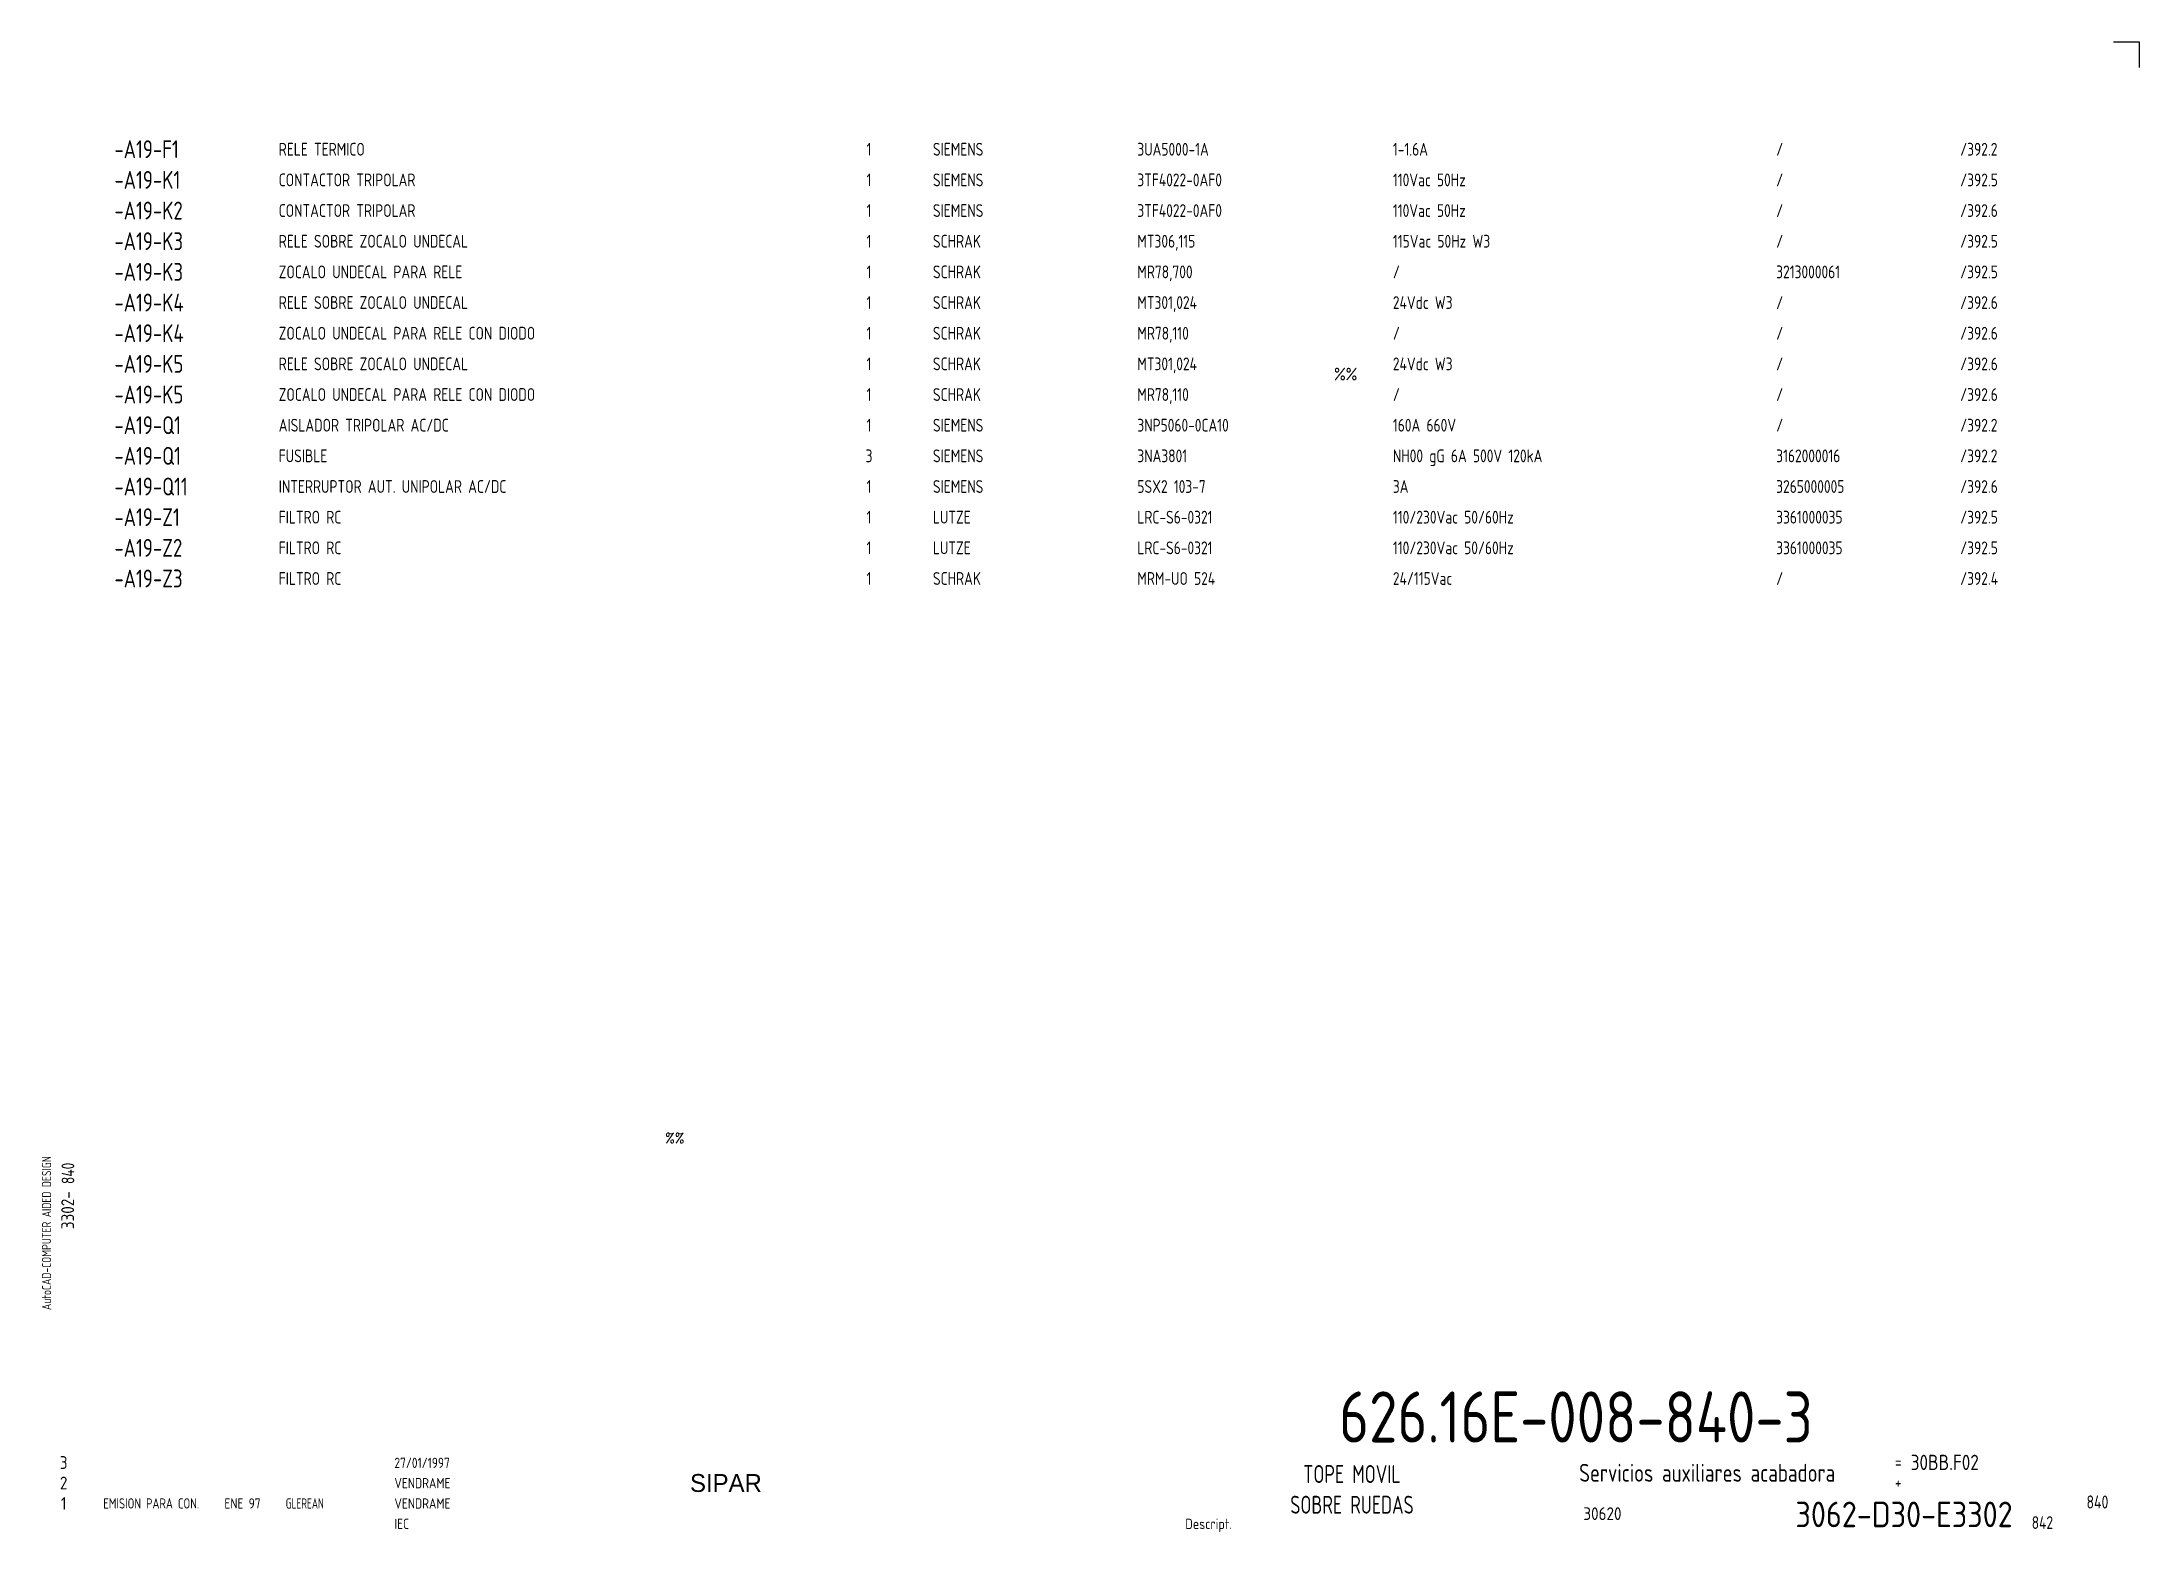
# Model space of a CAD drawing. Extents: x 10 to 420, y 5 to 297.
import ezdxf
from ezdxf.enums import TextEntityAlignment as Align

# ---------------------------------------------------------------- set-up
doc = ezdxf.new("R2010")
doc.units = 0
doc.header["$LTSCALE"] = 8
doc.header["$MEASUREMENT"] = 0
doc.layers.get('0').update_dxf_attribs({"linetype": 'CONTINUOUS'})
doc.layers.add('CART', color=7, linetype='CONTINUOUS')
doc.layers.add('ING', color=7, linetype='CONTINUOUS')
doc.styles.add('DIN', font='DIN', dxfattribs={"width": 0.85})
doc.styles.add('SIMPLEX', font='SIMPLEX', dxfattribs={"width": 0.9})
doc.styles.add('UNIV', font='UNIV')

# ---------------------------------------------------------------- blocks, each defined once
blk = doc.blocks.new('WB-FG100')
at = {"layer": 'CART', "color": 1}
for p, q in [((415, 297), (420, 297)), ((420, 297), (420, 292))]:
    blk.add_line(p, q, dxfattribs=at)
at = {"layer": 'CART', "color": 1, "style": 'DIN', "width": 0.8}
blk.add_text('AutoCAD-COMPUTER AIDED DESIGN', height=1.8, rotation=90, dxfattribs=at).set_placement((11.47, 48.84))
at = {"layer": 'CART', "color": 3, "style": 'DIN', "width": 0.8}
for s, p in [('=', (372.24, 17.91)), ('+', (372.24, 13.87))]:
    blk.add_text(s, height=2.5, dxfattribs=at).set_placement(p)
at = {"layer": 'CART', "color": 7, "style": 'DIN', "width": 0.9}
blk.add_attdef('FILE', text='', height=2.5, rotation=90, dxfattribs=at).set_placement((15.95, 68.38), align=Align.CENTER)
for tag, p in [('MOD-3', (13.92, 19)), ('MOD-2', (13.92, 15)), ('MOD-1', (13.92, 11)), ('NR.COMMESSA', (315, 9))]:
    blk.add_attdef(tag, text='', height=2.5, dxfattribs=at).set_placement(p, align=Align.MIDDLE)
at = {"layer": 'CART', "color": 7, "style": 'DIN'}
for tag, width, p in [('REV-3', 0.9, (21.66, 19)), ('DATA-3', 0.9, (45.37, 19)), ('NOME-3', 0.9, (57.37, 19)), ('REV-2', 0.9, (21.66, 15)), ('DATA-2', 0.9, (45.37, 15)), ('NOME-2', 0.9, (57.37, 15)), ('REV-1', 0.9, (21.66, 11)), ('DATA-1', 0.9, (45.37, 11)), ('NOME-1', 0.7, (57.37, 11))]:
    blk.add_attdef(tag, text='', height=2, dxfattribs=dict(at, width=width)).set_placement(p, align=Align.MIDDLE_LEFT)
at = {"layer": 'CART', "color": 7, "style": 'DIN', "width": 0.9}
for tag, p, height in [('DATA', (78.64, 17.94), 2), ('ESECUTORE', (78.64, 13.97), 2), ('CONTROLLORE', (78.64, 9.99), 2), ('SEGUE', (398.93, 5.65), 2.8), ('NORMA', (78.64, 6.01), 2)]:
    blk.add_attdef(tag, p, '', height=height, dxfattribs=at)
at = {"layer": 'CART', "color": 2, "style": 'DIN', "width": 0.9}
for tag, p in [('TITOLO-1/3', (266.5, 18.23)), ('TITOLO-1/2', (266.5, 15.73)), ('TITOLO-2/3', (266.5, 13.18)), ('TITOLO-2/2', (266.5, 10.68)), ('TITOLO-3/3', (266.5, 8.13))]:
    blk.add_attdef(tag, text='', height=3.5, dxfattribs=at).set_placement(p, align=Align.MIDDLE)
at = {"layer": 'CART', "color": 3, "style": 'DIN', "width": 0.9}
blk.add_attdef('ASSIEME', text='', height=3.5, dxfattribs=at).set_placement((334, 17), align=Align.MIDDLE)
at = {"layer": 'CART', "color": 3, "style": 'DIN', "width": 0.85}
for tag, p in [('=', (375.33, 16.63)), ('+', (375.33, 12.76))]:
    blk.add_attdef(tag, text='', height=3, dxfattribs=at).set_placement(p, align=Align.BOTTOM_LEFT)
at = {"layer": 'CART', "color": 3, "style": 'DIN', "width": 0.9}
blk.add_attdef('FOGLIO', text='', height=2.8, dxfattribs=at).set_placement((414.2, 9.56), align=Align.RIGHT)
at = {"layer": 'CART', "color": 2, "style": 'DIN', "width": 0.9}
blk.add_attdef('DISEGNO', text='', height=5, dxfattribs=at).set_placement((395.27, 6.35), align=Align.RIGHT)
at = {"layer": 'CART', "color": 1, "style": 'DIN', "width": 0.9}
blk.add_attdef('TIPOLOGIA', (233.37, 6), '', height=2, dxfattribs=at)

msp = doc.modelspace()

# ---------------------------------------------------------------- block references
at = {"layer": 'CART'}
ref = msp.add_blockref('WB-FG100', (0, 0), dxfattribs=at)
ref.add_attrib('TIPOLOGIA', 'Descript.', (233.37, 6), dxfattribs={"color": 1, "height": 2, "style": 'DIN', "width": 0.9})
ref.add_attrib('ASSIEME', 'Servicios auxiliares acabadora', dxfattribs={"color": 3, "height": 3.5, "style": 'DIN', "width": 0.8}).set_placement((335.5, 17), align=Align.MIDDLE)
ref.add_attrib('=', '30BB.F02', dxfattribs={"color": 3, "height": 3, "style": 'DIN', "width": 0.85}).set_placement((375.33, 16.63), align=Align.BOTTOM_LEFT)
ref.add_attrib('NR.COMMESSA', '30620', dxfattribs={"color": 7, "height": 2.5, "style": 'DIN', "width": 0.9}).set_placement((315, 9), align=Align.MIDDLE)
ref.add_attrib('DISEGNO', '3062-D30-E3302', dxfattribs={"color": 2, "height": 5, "style": 'DIN', "width": 0.9}).set_placement((395.27, 6.35), align=Align.RIGHT)
ref.add_attrib('DATA', '27/01/1997', (78.64, 17.94), dxfattribs={"color": 7, "height": 2, "style": 'DIN', "width": 0.85})
ref.add_attrib('ESECUTORE', 'VENDRAME', (78.64, 13.97), dxfattribs={"color": 7, "height": 2, "style": 'DIN', "width": 0.85})
ref.add_attrib('CONTROLLORE', 'VENDRAME', (78.64, 9.99), dxfattribs={"color": 7, "height": 2, "style": 'DIN', "width": 0.85})
ref.add_attrib('NORMA', 'IEC', (78.64, 6.01), dxfattribs={"color": 7, "height": 2, "style": 'DIN', "width": 0.85})
ref.add_attrib('MOD-1', '1', dxfattribs={"color": 7, "height": 2.5, "style": 'DIN', "width": 0.9}).set_placement((13.92, 11), align=Align.MIDDLE)
ref.add_attrib('REV-1', 'EMISION PARA CON.', dxfattribs={"color": 7, "height": 2, "style": 'DIN', "width": 0.8}).set_placement((21.66, 11), align=Align.MIDDLE_LEFT)
ref.add_attrib('DATA-1', 'ENE 97', dxfattribs={"color": 7, "height": 2, "style": 'DIN', "width": 0.85}).set_placement((45.37, 11), align=Align.MIDDLE_LEFT)
ref.add_attrib('NOME-1', 'GLEREAN', dxfattribs={"color": 7, "height": 2, "style": 'DIN', "width": 0.7}).set_placement((57.37, 11), align=Align.MIDDLE_LEFT)
ref.add_attrib('MOD-2', '2', dxfattribs={"color": 7, "height": 2.5, "style": 'DIN', "width": 0.9}).set_placement((13.92, 15), align=Align.MIDDLE)
ref.add_attrib('MOD-3', '3', dxfattribs={"color": 7, "height": 2.5, "style": 'DIN', "width": 0.9}).set_placement((13.92, 19), align=Align.MIDDLE)
ref.add_attrib('FILE', '3302-', dxfattribs={"color": 7, "height": 2.5, "rotation": 90, "style": 'DIN', "width": 0.9}).set_placement((15.95, 68.38), align=Align.CENTER)

# ---------------------------------------------------------------- texts
at = {"color": 3, "style": 'DIN', "width": 0.8}
for s, p in [('-A19-F1', (23.85, 276)), ('-A19-K1', (23.85, 270)), ('-A19-K2', (23.85, 264)), ('-A19-K3', (23.85, 258)), ('-A19-K3', (23.85, 252)), ('-A19-K4', (23.85, 246)), ('-A19-K4', (23.85, 240)), ('-A19-K5', (23.85, 234)), ('-A19-K5', (23.85, 228)), ('-A19-Q1', (23.85, 222)), ('-A19-Q1', (23.85, 216)), ('-A19-Q11', (23.85, 210)), ('-A19-Z1', (23.85, 204)), ('-A19-Z2', (23.85, 198)), ('-A19-Z3', (23.85, 192))]:
    msp.add_text(s, height=3.5, dxfattribs=at).set_placement(p, align=Align.MIDDLE_LEFT)
at = {"color": 7, "style": 'DIN', "width": 0.8}
for s, p in [('1', (171.5, 276)), ('1', (171.5, 270)), ('1', (171.5, 264)), ('1', (171.5, 258)), ('1', (171.5, 252)), ('1', (171.5, 246)), ('1', (171.5, 240)), ('1', (171.5, 234)), ('1', (171.5, 228)), ('1', (171.5, 222)), ('3', (171.5, 216)), ('1', (171.5, 210)), ('1', (171.5, 204)), ('1', (171.5, 198)), ('1', (171.5, 192))]:
    msp.add_text(s, height=2.5, dxfattribs=at).set_placement(p, align=Align.MIDDLE)
for s, p in [('SIEMENS', (184, 276)), ('3UA5000-1A', (224, 276)), ('1-1.6A', (274, 276)), ('/', (349, 276)), ('/392.2', (385, 276)), ('SIEMENS', (184, 270)), ('3TF4022-0AF0', (224, 270)), ('110Vac 50Hz', (274, 270)), ('/', (349, 270)), ('/392.5', (385, 270)), ('SIEMENS', (184, 264)), ('3TF4022-0AF0', (224, 264)), ('110Vac 50Hz', (274, 264)), ('/', (349, 264)), ('/392.6', (385, 264)), ('SCHRAK', (184, 258)), ('MT306,115', (224, 258)), ('115Vac 50Hz W3', (274, 258)), ('/', (349, 258)), ('/392.5', (385, 258)), ('SCHRAK', (184, 252)), ('MR78,700', (224, 252)), ('/', (274, 252)), ('3213000061', (349, 252)), ('/392.5', (385, 252)), ('SCHRAK', (184, 246)), ('MT301,024', (224, 246)), ('24Vdc W3', (274, 246)), ('/', (349, 246)), ('/392.6', (385, 246)), ('SCHRAK', (184, 240)), ('MR78,110', (224, 240)), ('/', (274, 240)), ('/', (349, 240)), ('/392.6', (385, 240)), ('SCHRAK', (184, 234)), ('MT301,024', (224, 234)), ('24Vdc W3', (274, 234)), ('/', (349, 234)), ('/392.6', (385, 234)), ('SCHRAK', (184, 228)), ('MR78,110', (224, 228)), ('/', (274, 228)), ('/', (349, 228)), ('/392.6', (385, 228)), ('SIEMENS', (184, 222)), ('3NP5060-0CA10', (224, 222)), ('160A 660V', (274, 222)), ('/', (349, 222)), ('/392.2', (385, 222)), ('SIEMENS', (184, 216)), ('3NA3801', (224, 216)), ('NH00 gG 6A 500V 120kA', (274, 216)), ('3162000016', (349, 216)), ('/392.2', (385, 216)), ('SIEMENS', (184, 210)), ('5SX2 103-7', (224, 210)), ('3A', (274, 210)), ('3265000005', (349, 210)), ('/392.6', (385, 210)), ('LUTZE', (184, 204)), ('LRC-S6-0321', (224, 204)), ('110/230Vac 50/60Hz', (274, 204)), ('3361000035', (349, 204)), ('/392.5', (385, 204)), ('LUTZE', (184, 198)), ('LRC-S6-0321', (224, 198)), ('110/230Vac 50/60Hz', (274, 198)), ('3361000035', (349, 198)), ('/392.5', (385, 198)), ('SCHRAK', (184, 192)), ('MRM-UO 524', (224, 192)), ('24/115Vac', (274, 192)), ('/', (349, 192)), ('/392.4', (385, 192))]:
    msp.add_text(s, height=2.5, dxfattribs=at).set_placement(p, align=Align.MIDDLE_LEFT)
at = {"style": 'DIN'}
for s, width, p in [('%%', 0.85, (262.5, 230.75)), ('842', 0.8, (399, 6))]:
    msp.add_text(s, height=2.5, dxfattribs=dict(at, width=width)).set_placement(p)
at = {"color": 7, "linetype": 'Continuous', "style": 'SIMPLEX', "width": 0.9}
msp.add_text('%%', height=2, dxfattribs=at).set_placement((133.5, 82.5), align=Align.MIDDLE)
at = {"style": 'DIN', "width": 0.8}
msp.add_text('840', height=2.5, rotation=90, dxfattribs=at).set_placement((16, 73.5))
at = {"color": 3, "style": 'DIN', "width": 0.75}
for s, p in [('TOPE MOVIL', (266, 15)), ('SOBRE RUEDAS', (266, 9))]:
    msp.add_text(s, height=3.5, dxfattribs=at).set_placement(p, align=Align.CENTER)
at = {"color": 3, "style": 'DIN', "width": 0.8}
msp.add_text('840', height=2.56, dxfattribs=at).set_placement((414, 10), align=Align.RIGHT)
at = {"color": 2, "insert": (263.47, 32.92), "char_height": 10, "width": 111.0411, "attachment_point": 1, "style": 'DIN'}
msp.add_mtext('626.16E-008-840-3', dxfattribs=at)
at = {"layer": 'CART', "color": 2, "linetype": 'Continuous', "style": 'UNIV'}
msp.add_text('SIPAR', height=3.5, dxfattribs=at).set_placement((143.5, 13.25), align=Align.CENTER)
at = {"layer": 'ING', "color": 7, "style": 'DIN', "width": 0.8}
for s, p in [('RELE TERMICO', (56, 276)), ('CONTACTOR TRIPOLAR', (56, 270)), ('CONTACTOR TRIPOLAR', (56, 264)), ('RELE SOBRE ZOCALO UNDECAL', (56, 258)), ('ZOCALO UNDECAL PARA RELE', (56, 252)), ('RELE SOBRE ZOCALO UNDECAL', (56, 246)), ('ZOCALO UNDECAL PARA RELE CON DIODO', (56, 240)), ('RELE SOBRE ZOCALO UNDECAL', (56, 234)), ('ZOCALO UNDECAL PARA RELE CON DIODO', (56, 228)), ('AISLADOR TRIPOLAR AC/DC', (56, 222)), ('FUSIBLE', (56, 216)), ('INTERRUPTOR AUT. UNIPOLAR AC/DC', (56, 210)), ('FILTRO RC', (56, 204)), ('FILTRO RC', (56, 198)), ('FILTRO RC', (56, 192))]:
    msp.add_text(s, height=2.5, dxfattribs=at).set_placement(p, align=Align.MIDDLE_LEFT)

doc.saveas('drawing.dxf')
